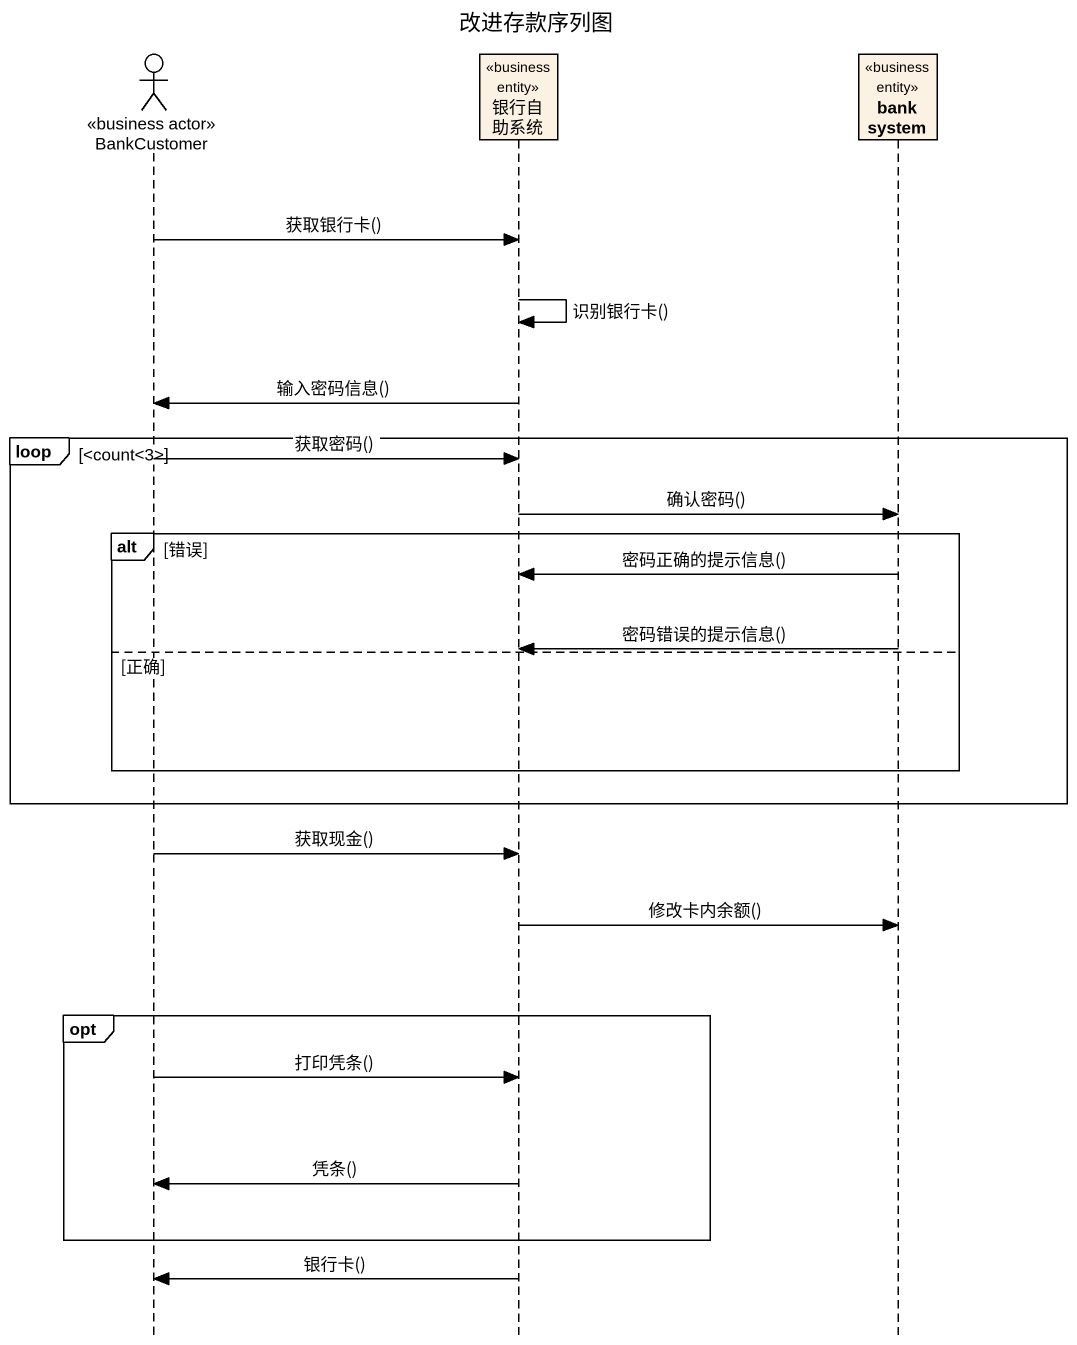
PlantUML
@startuml
title 改进存款序列图
hide footbox
actor BankCustomer <<business actor>>
participant 银行自助系统 <<business entity>>
participant "bank system" as bank_system <<business entity>>

BankCustomer -> 银行自助系统 : 获取银行卡()
银行自助系统 -> 银行自助系统 : 识别银行卡()
银行自助系统 -> BankCustomer : 输入密码信息()
loop <count<3>
  BankCustomer -> 银行自助系统 : 获取密码()
  银行自助系统 -> bank_system : 确认密码()
  alt 错误
    bank_system -> 银行自助系统 : 密码正确的提示信息()
    bank_system -> 银行自助系统 : 密码错误的提示信息()
  else 正确
  end
end
BankCustomer -> 银行自助系统 : 获取现金()
银行自助系统 -> bank_system : 修改卡内余额()
opt
  BankCustomer -> 银行自助系统 : 打印凭条()
  银行自助系统 -> BankCustomer : 凭条()
end
银行自助系统 -> BankCustomer : 银行卡()
@enduml
